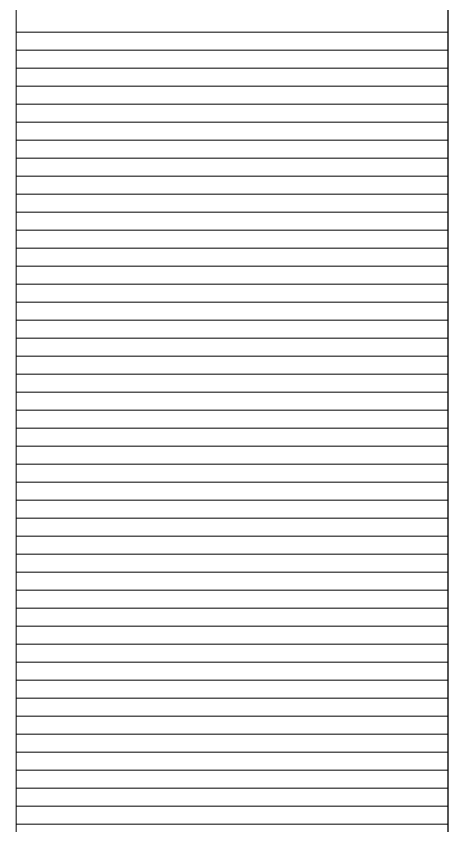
# Model space of a CAD drawing. Header units: metres. Extents: x -44 to 358, y -286 to 66.
# Drawn here: x 5.778 to 6.378, y -268.028 to -266.903 of the extents above; entities that cross this region are included whole.
import ezdxf

# ---------------------------------------------------------------- set-up
doc = ezdxf.new("R2010")
doc.units = ezdxf.units.M
doc.header["$LTSCALE"] = 0.3
for name, color, linetype, lineweight in [('A-WALL', 7, 'Continuous', 30), ('baños', 141, 'Continuous', 0), ('closets', 33, 'Continuous', 0), ('Columnas', 7, 'Continuous', 18)]:
    doc.layers.add(name, color=color, linetype=linetype, lineweight=lineweight)

# ---------------------------------------------------------------- blocks, each defined once
blk = doc.blocks.new('A$C6528a993')
at = {"layer": 'closets'}
h = blk.add_hatch(dxfattribs=at)
h.set_pattern_fill('LINE', color=256, scale=0.2, angle=90)
h.set_pattern_definition([(90, (-941.924765, 266.672182), (-0.025, 2e-18), [])])
edge = h.paths.add_edge_path()
edge.add_arc((20.16, 16.9601), 0.04, 360, 450)
edge.add_line((20.16, 17.0001), (18.0827, 17.0001))
edge.add_line((18.0827, 17.0001), (17.9133, 17.0001))
edge.add_line((17.9133, 17.0001), (17.9202, 16.4001))
edge.add_line((17.9202, 16.4001), (20.2, 16.4001))
edge.add_line((20.2, 16.4001), (20.2, 16.9601))
at = {"layer": 'A-WALL'}
blk.add_line((15.69, 17.0001), (20.16, 17.0001), dxfattribs=at)
at = {"layer": 'closets'}
blk.add_line((15.6506, 16.4001), (20.2, 16.4001), dxfattribs=at)
at = {"layer": 'baños', "linetype": 'Continuous', "flags": 8}
for tag, p in [('MODELNUMBER', (17.4854, 20.4812, 0)), ('TRADENAME', (17.4854, 20.4811, 0)), ('MATERIAL', (17.4854, 20.4811, 0)), ('PRODUCT', (17.4854, 20.4811, 0)), ('MODELNUMBER', (18.6601, 20.4812, 0)), ('MATERIAL', (18.6601, 20.4811, 0)), ('PRODUCT', (18.6601, 20.4811, 0)), ('TRADENAME', (18.6601, 20.4811, 0))]:
    blk.add_attdef(tag, p, '', height=0.0000254, rotation=180.0001, dxfattribs=at)

msp = doc.modelspace()

# ---------------------------------------------------------------- block references
at = {"layer": 'Columnas', "ltscale": 0.2, "rotation": 270}
msp.add_blockref('A$C6528a993', (-10.6218239, -248.9911924), dxfattribs=at)

doc.saveas('drawing.dxf')
